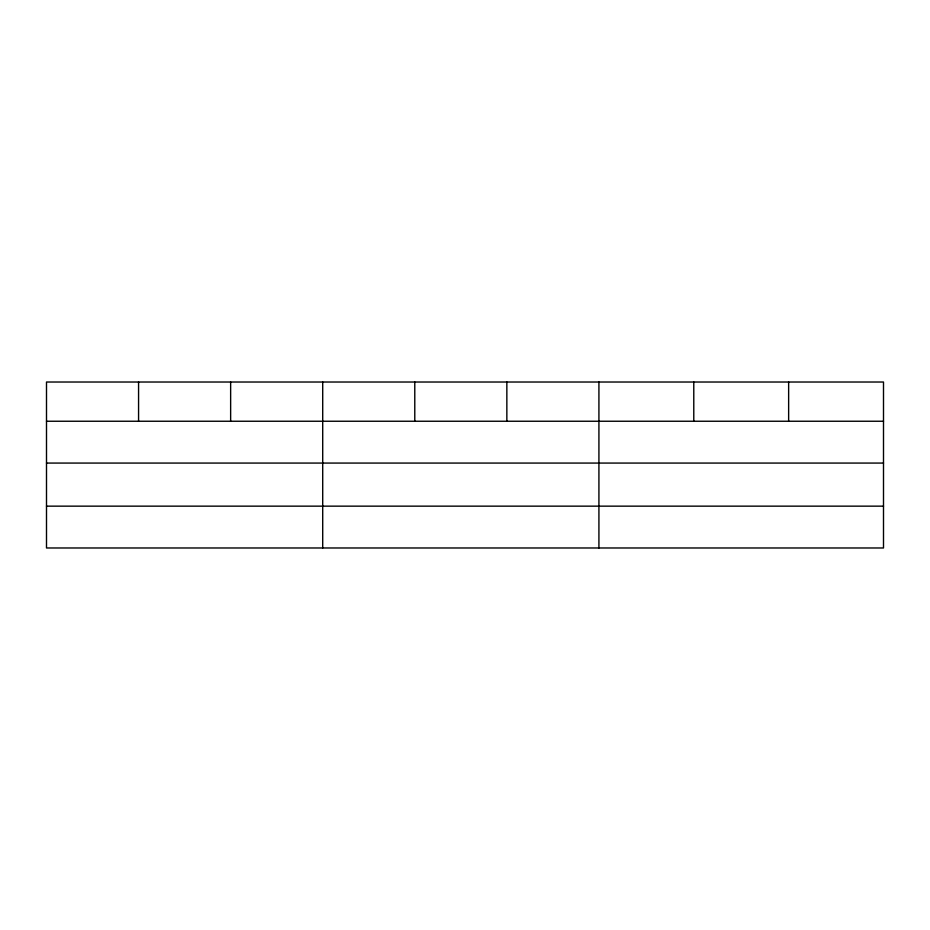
<?xml version="1.0" encoding="UTF-8"?>
<svg xmlns="http://www.w3.org/2000/svg" width="930" height="930" viewBox="0 0 930 930"><rect width="100%" height="100%" fill="white"/><g stroke="black" fill="none" stroke-linecap="round" stroke-linejoin="round"><path stroke-width="1.4" d="M883.5 463.07L883.5 382.021L46.5 382.021L46.5 547.979L883.5 547.979L883.5 463.07L46.5 463.07M46.5 421.244L883.5 421.244M46.5 506.153L883.5 506.153M788.64 382.021L788.64 421.244M693.78 382.021L693.78 421.244M598.92 382.021L598.92 547.979M506.85 382.021L506.85 421.244M414.78 382.021L414.78 421.244M322.71 382.021L322.71 547.979M230.64 382.021L230.64 421.244M138.57 382.021L138.57 421.244"/></g></svg>
